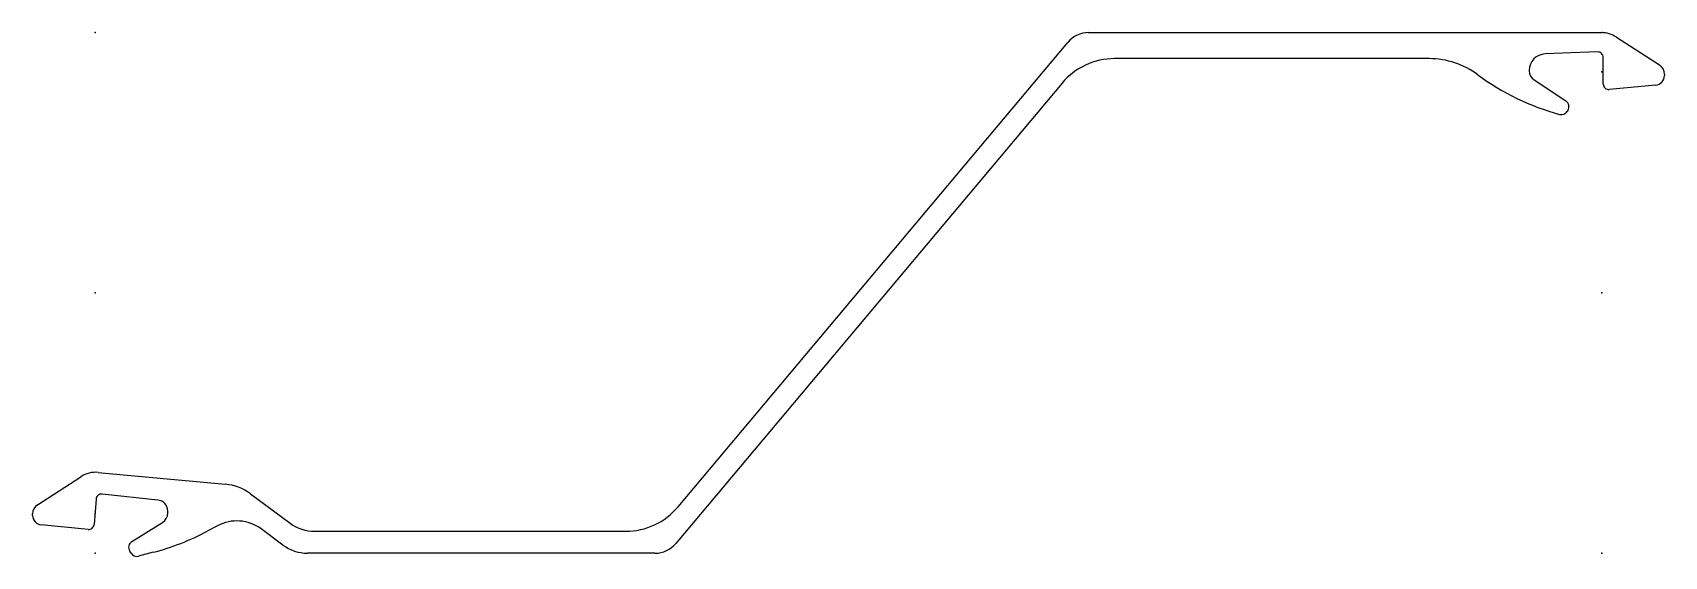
# Model space of a CAD drawing. Extents: x -23 to 573, y -96 to 95.
import ezdxf

# ---------------------------------------------------------------- set-up
doc = ezdxf.new("R2010")
doc.units = 0
doc.header["$MEASUREMENT"] = 0
doc.layers.get('0').update_dxf_attribs({"color": 5, "linetype": 'CONTINUOUS'})

msp = doc.modelspace()

# ---------------------------------------------------------------- linework, layer by layer
at = {"linetype": 'Continuous'}
for p, q in [((212.79346, -78.0687), (355.00262, 91.42747)), ((362.66339, 95), (549.83069, 95)), ((555.27277, 93.38951), (570.97681, 83.20264)), ((486.92111, 85.5), (372.12857, 85.5)), ((548.4245, 87.94159), (529.2735, 87.21811)), ((550.5, 76.21719), (550.5, 85.94302)), ((523.5, 81.22239), (523.5, 81.04693)), ((525.28918, 77.7134), (536.84686, 70.04839)), ((572.79999, 79.84684), (572.79999, 79.30589)), ((352.97653, 76.5686), (212.02739, -91.42744)), ((569.62817, 75.8213), (552.6875, 74.226)), ((537.58167, 66.63451), (537.34143, 66.25228)), ((-20.97708, -77.31732), (-5.21148, -67.08891)), ((1.15569, -65.52084), (47.62683, -69.83548)), ((0.34531, -75.25736), (-0.34719, -84.46768)), ((22.92376, -75.58899), (2.55156, -73.41857)), ((56.6692, -73.28869), (71.22401, -84.05809)), ((-22.8, -81.21411), (-22.8, -80.67297)), ((26.5, -80.35795), (26.5, -79.56648)), ((-2.52908, -86.30892), (-19.62815, -84.69869)), ((13.41735, -90.78108), (24.6264, -83.74593)), ((44.63318, -84.9875), (40.89142, -86.98541)), ((68.58313, -92.05598), (60.62327, -86.1634)), ((80.14604, -87), (193.64151, -87)), ((13.10568, -94.9874), (12.62877, -94.22743)), ((21.19777, -94.68497), (15.85375, -96.07773)), ((204.36658, -95), (77.508, -95))]:
    msp.add_line(p, q, dxfattribs=at)
for centre, radius, start, end in [((362.66339, 85), 10, 90, 140.00295), ((549.83069, 85), 10, 57.02948, 90), ((372.12857, 60.5), 25, 90, 140.00327), ((486.92111, 55.5), 30, 53.51376, 90), ((529.5, 81.22239), 6, 92.16344, 180), ((548.5, 85.94302), 2, 0, 92.16344), ((558.25171, 151.99843), 90, 233.53353, 254.74413), ((527.5, 81.04693), 4, 180, 236.44742), ((569.29999, 79.30589), 3.5, 275.38038, 0), ((568.79999, 79.84684), 4, 0, 57.02962), ((552.5, 76.21719), 2, 180, 275.37939), ((535.22485, 67.58271), 2.5, 254.81489, 327.84753), ((535.46509, 67.96494), 2.5, 327.84753, 56.44708), ((0.23121, -75.47802), 10, 84.69556, 122.97472), ((45.96278, -87.75839), 18, 53.50151, 84.69556), ((-18.8, -80.67297), 4, 122.97472, 180), ((2.33968, -75.40732), 2, 83.91873, 175.70005), ((22.5, -79.56648), 4, 0, 83.91874), ((-19.3, -81.21411), 3.5, 180, 264.62027), ((22.5, -80.35795), 4, 302.11371, 0), ((51.69839, -98.21938), 15, 53.48795, 118.10016), ((193.64151, -62), 25, 270, 320.00298), ((-2.34156, -84.31773), 2, 264.62029, 355.70027), ((-1.49984, -7.5941), 90, 284.60748, 298.10014), ((80.14604, -72), 15, 233.5015, 270), ((14.74635, -92.89857), 2.5, 122.11361, 212.10981), ((15.22326, -93.65854), 2.5, 212.1098, 284.60749), ((77.508, -80), 15, 233.48796, 270), ((204.36658, -85), 10, 270, 320.00328)]:
    msp.add_arc(centre, radius, start, end, dxfattribs=at)
for p in [(0, 95), (550, 95), (550, 80.75), (0, 0), (550, 0), (0, -80.45), (0, -95), (550, -95)]:
    msp.add_point(p, dxfattribs=at)

doc.saveas('drawing.dxf')
